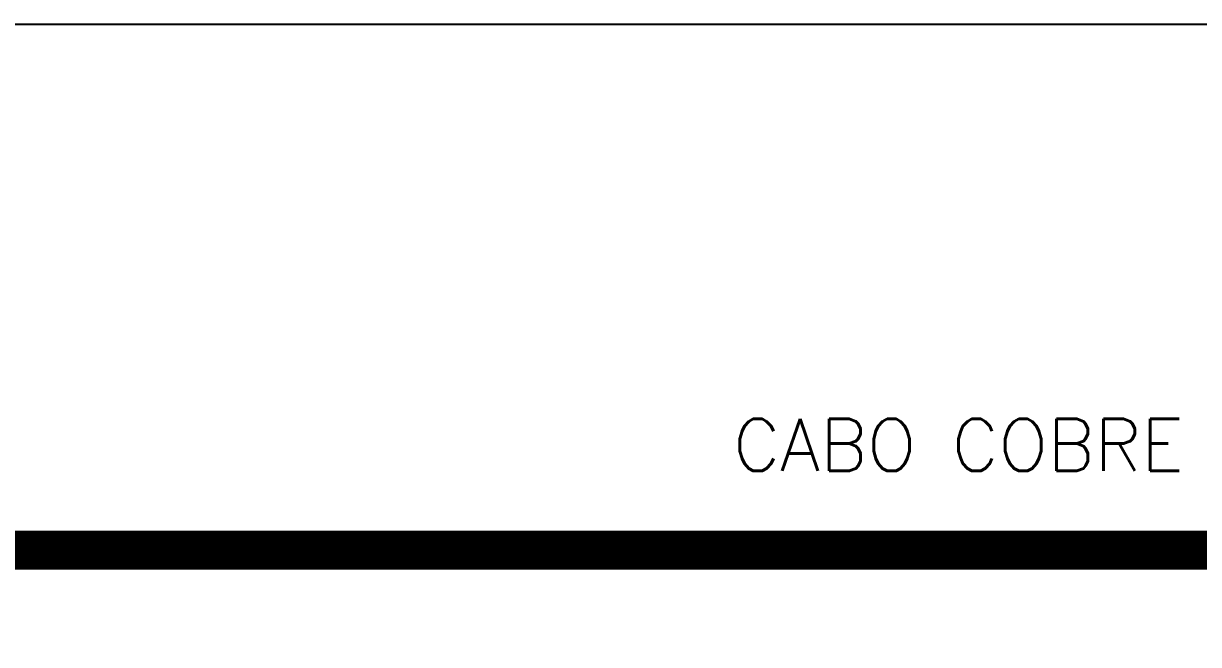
# Model space of a CAD drawing. Header units: millimetres. Extents: x -107267 to 109426, y -98906 to 83910.
# Drawn here: x 61533 to 63791, y -21602 to -20409 of the extents above; entities that cross this region are included whole.
import ezdxf

# ---------------------------------------------------------------- set-up
doc = ezdxf.new("R2010")
doc.units = ezdxf.units.MM
doc.linetypes.add('ACAD_ISO12W100', pattern=[21, 12, -3, 0, -3, 0, -3])
doc.layers.add('00_m3g_spda_ater_cabo50', color=1, linetype='Continuous', lineweight=9)
doc.layers.add('0_tag_texto_preto', color=7, linetype='Continuous', lineweight=9)
doc.layers.add('Top (Plan) View-Paredes', color=254, linetype='Continuous')
doc.styles.add('ROMANS', font='romans.shx')

# ---------------------------------------------------------------- blocks, each defined once
blk = doc.blocks.new('*U238')
at = {"layer": 'Top (Plan) View-Paredes', "color": 0, "linetype": 'ByBlock', "lineweight": -2}
blk.add_line((170043.8, 140791), (158194.8, 140791), dxfattribs=at)

msp = doc.modelspace()

# ---------------------------------------------------------------- linework, layer by layer
at = {"layer": '00_m3g_spda_ater_cabo50', "linetype": 'ACAD_ISO12W100', "lineweight": -2, "const_width": 75}
msp.add_lwpolyline([(57001.1, -21420.6), (72344.8, -21420.6), (72344.8, 6282.9), (57001.1, 6282.9)], close=True, dxfattribs=at)

# ---------------------------------------------------------------- block references
at = {"layer": 'Top (Plan) View-Paredes'}
msp.add_blockref('*U238', (-99005.4, -161202), dxfattribs=at)

# ---------------------------------------------------------------- texts
at = {"layer": '0_tag_texto_preto', "color": 1, "insert": (64527.6, -21168.5), "char_height": 100, "width": 4022.282, "attachment_point": 2, "style": 'ROMANS'}
msp.add_mtext('\\pxqc;CABO COBRE NU #50mm² (7 FIOS DE Ø3,0mm)\\P{\\C256;\\PDETALHE "F"}', dxfattribs=at)

doc.saveas('drawing.dxf')
